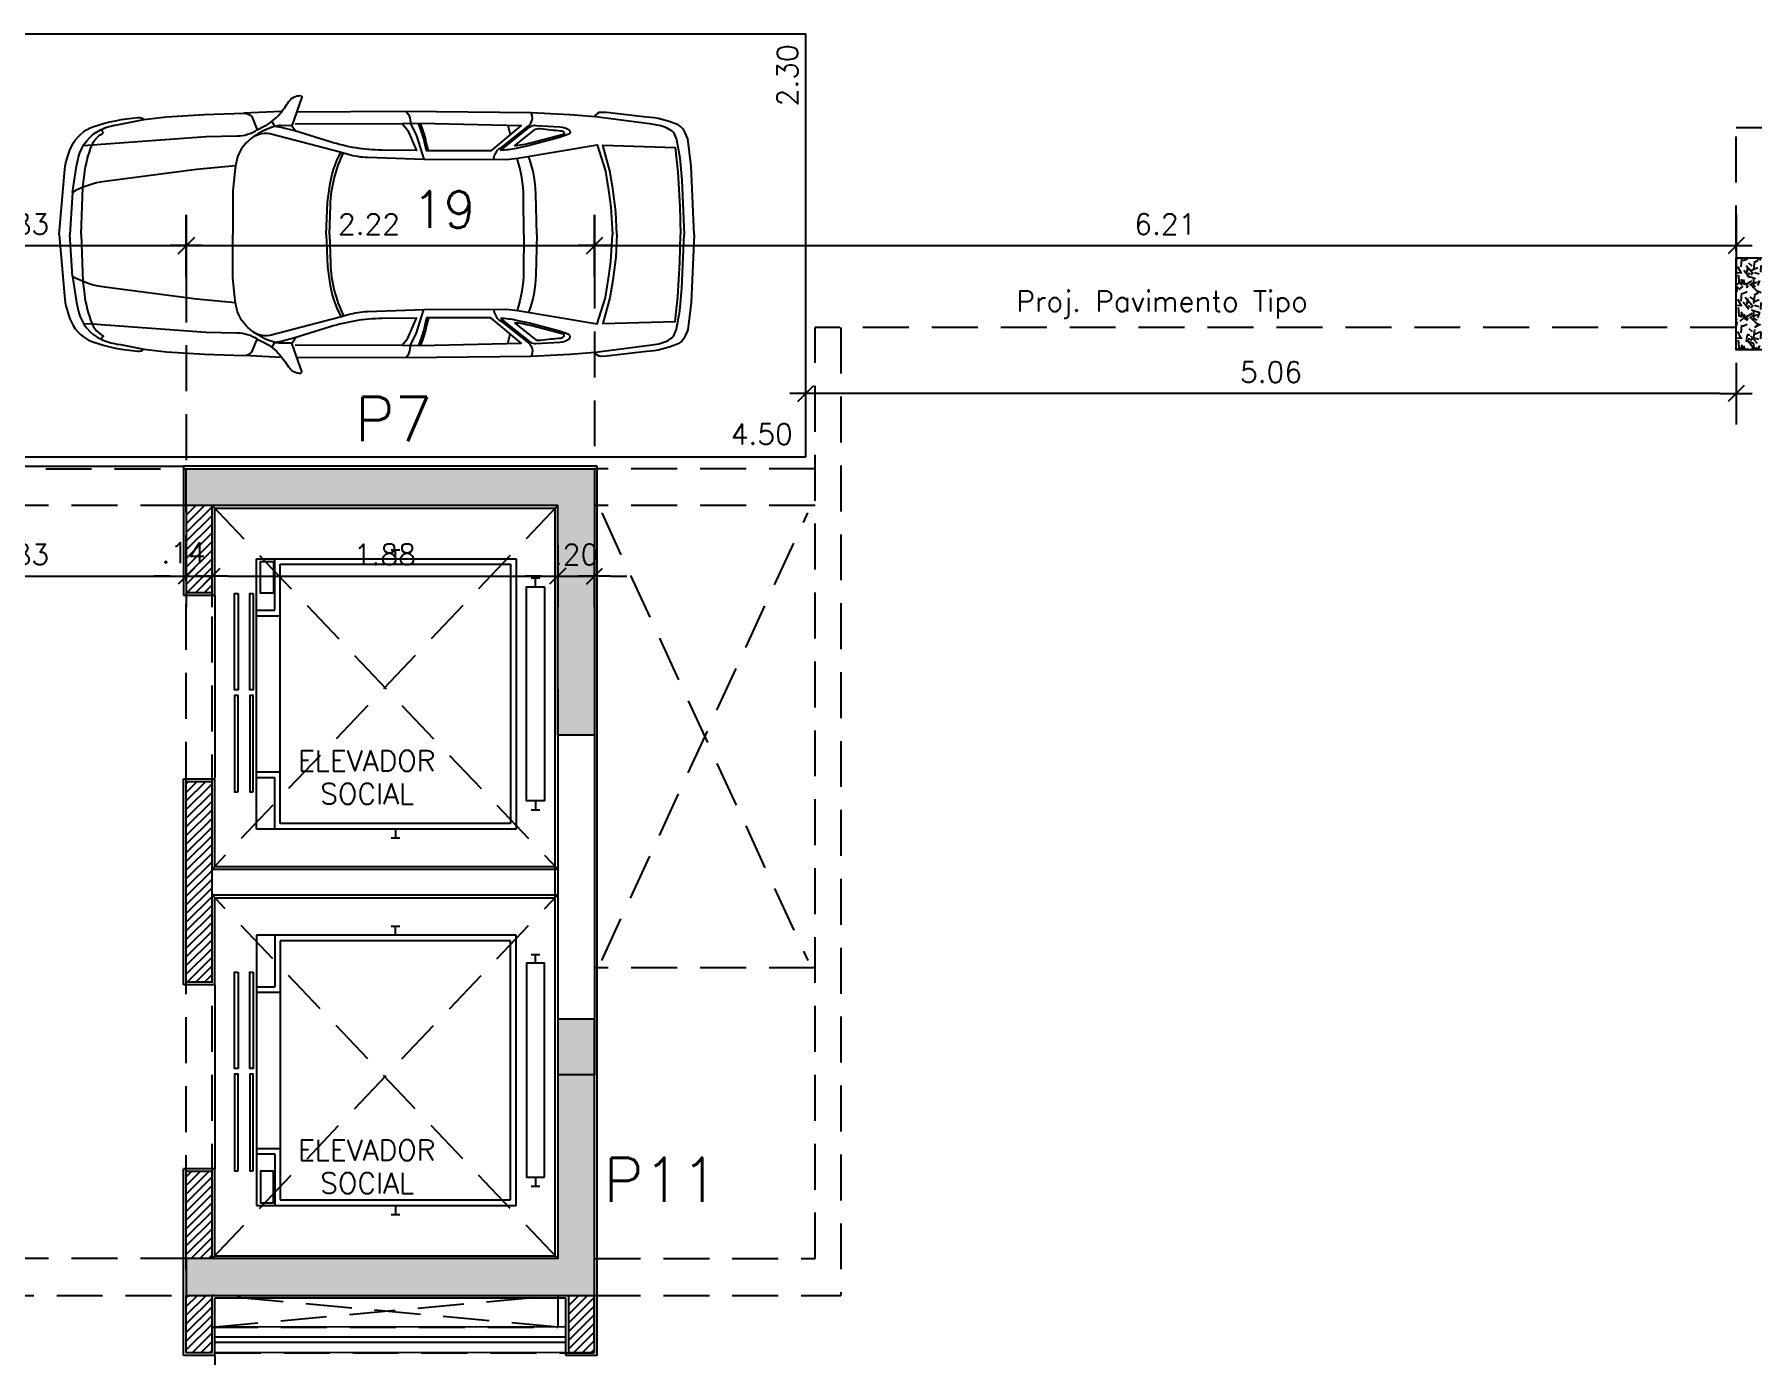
# Model space of a CAD drawing. Header units: millimetres. Extents: x -184.9 to -112.9, y 0.4 to 45.1.
# Drawn here: x -137.44 to -128.09, y 28.43 to 35.63 of the extents above; entities that cross this region are included whole.
import ezdxf

# ---------------------------------------------------------------- set-up
doc = ezdxf.new("R2010")
doc.units = ezdxf.units.MM
doc.linetypes.add('DASHED2', pattern=[0.375, 0.25, -0.125])
doc.linetypes.add('HIDDEN', pattern=[0.375, 0.25, -0.125])
for name, color, linetype in [('COTA', 11, 'Continuous'), ('ESQUADRIA', 2, 'Continuous'), ('HACHURA 1', 8, 'Continuous'), ('HACHURIA', 11, 'Continuous'), ('LINHA', 1, 'Continuous'), ('MOBILIA 2', 11, 'Continuous'), ('PAREDE', 7, 'Continuous'), ('PILAR', 21, 'Continuous'), ('PISO', 1, 'Continuous'), ('PROJECAO', 1, 'DASHED2'), ('TEXTO 1', 3, 'Continuous'), ('TEXTO 2', 2, 'Continuous')]:
    doc.layers.add(name, color=color, linetype=linetype)
doc.styles.add('ROMANS', font='romans.shx')
doc.dimstyles.new('TICK75', dxfattribs={"dimtxt": 0.1125, "dimasz": 0.088, "dimexe": 0.18, "dimexo": 0.0625, "dimgap": 0.061, "dimtad": 1, "dimrnd": 0.005, "dimzin": 4, "dimdsep": 46, "dimtxsty": 'ROMANS', "dimblk1": 'TICK', "dimblk2": 'TICK', "dimsah": 1, "dimcen": 0.09, "dimse1": 1, "dimse2": 1, "dimclrt": 2, "dimaunit": 1, "dimadec": 0, "dimazin": 0, "dimtfac": 1, "dimtix": 1, "dimtmove": 2, "dimatfit": 3, "dimldrblk": 'TICK', "dimfxl": 1, "dimtolj": 1, "dimtzin": 0, "dimarcsym": 0})

# ---------------------------------------------------------------- blocks, each defined once
blk = doc.blocks.new('TICK')
at = {"layer": 'COTA'}
for p, q in [((0, 1.91), (0, -1.91)), ((-1, 0), (1, 0))]:
    blk.add_line(p, q, dxfattribs=at)
at = {"layer": 'COTA', "color": 2}
blk.add_line((0.5, 0.5), (-0.5, -0.5), dxfattribs=at)
blk = doc.blocks.new('*D248')
at = {"layer": 'COTA', "color": 0, "lineweight": -2}
blk.add_line((-128.2723, 33.6702), (-133.1563, 33.6702), dxfattribs=at)
at = {"layer": 'Defpoints', "color": 0}
for p in [(-128.1843, 33.9089), (-133.2443, 33.6702), (-133.2443, 33.3264)]:
    blk.add_point(p, dxfattribs=at)
at = {"layer": 'COTA', "color": 0, "lineweight": -2, "xscale": 0.08800000000000001, "yscale": 0.08800000000000001, "zscale": 0.08800000000000001, "rotation": 180}
blk.add_blockref('TICK', (-133.2443, 33.6702), dxfattribs=at)
at = {"layer": 'COTA', "color": 0, "lineweight": -2, "xscale": 0.08800000000000001, "yscale": 0.08800000000000001, "zscale": 0.08800000000000001}
blk.add_blockref('TICK', (-128.1843, 33.6702), dxfattribs=at)
at = {"layer": 'COTA', "color": 2, "insert": (-130.7143, 33.7875), "char_height": 0.1125, "attachment_point": 5, "style": 'ROMANS'}
blk.add_mtext('\\A1;5.06', dxfattribs=at)
blk = doc.blocks.new('*D243')
at = {"layer": 'COTA', "color": 0, "lineweight": -2}
blk.add_line((-136.5263, 34.4755), (-134.4823, 34.4755), dxfattribs=at)
at = {"layer": 'Defpoints', "color": 0}
for p in [(-134.3943, 34.4755), (-136.6143, 33.2605), (-134.3943, 33.2605)]:
    blk.add_point(p, dxfattribs=at)
at = {"layer": 'COTA', "color": 0, "lineweight": -2, "xscale": 0.08800000000000001, "yscale": 0.08800000000000001, "zscale": 0.08800000000000001, "rotation": 180}
blk.add_blockref('TICK', (-136.6143, 34.4755), dxfattribs=at)
at = {"layer": 'COTA', "color": 0, "lineweight": -2, "xscale": 0.08800000000000001, "yscale": 0.08800000000000001, "zscale": 0.08800000000000001}
blk.add_blockref('TICK', (-134.3943, 34.4755), dxfattribs=at)
at = {"layer": 'COTA', "color": 2, "insert": (-135.6206, 34.5928), "char_height": 0.1125, "attachment_point": 5, "style": 'ROMANS'}
blk.add_mtext('\\A1;2.22', dxfattribs=at)
blk = doc.blocks.new('*D242')
at = {"layer": 'COTA', "color": 0, "lineweight": -2}
blk.add_line((-138.3563, 34.4755), (-136.7023, 34.4755), dxfattribs=at)
at = {"layer": 'Defpoints', "color": 0}
for p in [(-136.6143, 34.4755), (-138.4443, 33.2605), (-136.6143, 33.2605)]:
    blk.add_point(p, dxfattribs=at)
at = {"layer": 'COTA', "color": 0, "lineweight": -2, "xscale": 0.08800000000000001, "yscale": 0.08800000000000001, "zscale": 0.08800000000000001, "rotation": 180}
blk.add_blockref('TICK', (-138.4443, 34.4755), dxfattribs=at)
at = {"layer": 'COTA', "color": 0, "lineweight": -2, "xscale": 0.08800000000000001, "yscale": 0.08800000000000001, "zscale": 0.08800000000000001}
blk.add_blockref('TICK', (-136.6143, 34.4755), dxfattribs=at)
at = {"layer": 'COTA', "color": 2, "insert": (-137.5293, 34.5928), "char_height": 0.1125, "attachment_point": 5, "style": 'ROMANS'}
blk.add_mtext('\\A1;1.83', dxfattribs=at)
blk = doc.blocks.new('*D214')
at = {"layer": 'COTA', "color": 0, "lineweight": -2}
blk.add_line((-134.3063, 34.4755), (-128.2723, 34.4755), dxfattribs=at)
at = {"layer": 'Defpoints', "color": 0}
for p in [(-128.1843, 35.625), (-134.3943, 34.9766), (-128.1843, 34.4755)]:
    blk.add_point(p, dxfattribs=at)
at = {"layer": 'COTA', "color": 0, "lineweight": -2, "xscale": 0.08800000000000001, "yscale": 0.08800000000000001, "zscale": 0.08800000000000001, "rotation": 180}
blk.add_blockref('TICK', (-134.3943, 34.4755), dxfattribs=at)
at = {"layer": 'COTA', "color": 0, "lineweight": -2, "xscale": 0.08800000000000001, "yscale": 0.08800000000000001, "zscale": 0.08800000000000001}
blk.add_blockref('TICK', (-128.1843, 34.4755), dxfattribs=at)
at = {"layer": 'COTA', "color": 2, "insert": (-131.2893, 34.5928), "char_height": 0.1125, "attachment_point": 5, "style": 'ROMANS'}
blk.add_mtext('\\A1;6.21', dxfattribs=at)
blk = doc.blocks.new('*D213')
at = {"layer": 'COTA', "color": 0, "lineweight": -2}
for p, q in [((-134.6823, 32.6766), (-134.7703, 32.6766)), ((-134.5943, 32.6766), (-134.3943, 32.6766)), ((-134.3063, 32.6766), (-134.2183, 32.6766))]:
    blk.add_line(p, q, dxfattribs=at)
at = {"layer": 'Defpoints', "color": 0}
for p in [(-134.3943, 33.1777), (-134.5943, 32.9777), (-134.3943, 32.6766)]:
    blk.add_point(p, dxfattribs=at)
at = {"layer": 'COTA', "color": 0, "lineweight": -2, "xscale": 0.08800000000000001, "yscale": 0.08800000000000001, "zscale": 0.08800000000000001}
blk.add_blockref('TICK', (-134.5943, 32.6766), dxfattribs=at)
at = {"layer": 'COTA', "color": 0, "lineweight": -2, "xscale": 0.08800000000000001, "yscale": 0.08800000000000001, "zscale": 0.08800000000000001, "rotation": 180}
blk.add_blockref('TICK', (-134.3943, 32.6766), dxfattribs=at)
at = {"layer": 'COTA', "color": 2, "insert": (-134.4943, 32.7938), "char_height": 0.1125, "attachment_point": 5, "style": 'ROMANS'}
blk.add_mtext('\\A1;.20', dxfattribs=at)
blk = doc.blocks.new('*D212')
at = {"layer": 'COTA', "color": 0, "lineweight": -2}
blk.add_line((-136.3863, 32.6766), (-134.6823, 32.6766), dxfattribs=at)
at = {"layer": 'Defpoints', "color": 0}
for p in [(-136.4743, 32.9777), (-134.5943, 32.9777), (-134.5943, 32.6766)]:
    blk.add_point(p, dxfattribs=at)
at = {"layer": 'COTA', "color": 0, "lineweight": -2, "xscale": 0.08800000000000001, "yscale": 0.08800000000000001, "zscale": 0.08800000000000001, "rotation": 180}
blk.add_blockref('TICK', (-136.4743, 32.6766), dxfattribs=at)
at = {"layer": 'COTA', "color": 0, "lineweight": -2, "xscale": 0.08800000000000001, "yscale": 0.08800000000000001, "zscale": 0.08800000000000001}
blk.add_blockref('TICK', (-134.5943, 32.6766), dxfattribs=at)
at = {"layer": 'COTA', "color": 2, "insert": (-135.5343, 32.7938), "char_height": 0.1125, "attachment_point": 5, "style": 'ROMANS'}
blk.add_mtext('\\A1;1.88', dxfattribs=at)
blk = doc.blocks.new('*D211')
at = {"layer": 'COTA', "color": 0, "lineweight": -2}
for p, q in [((-136.7023, 32.6766), (-136.7903, 32.6766)), ((-136.6143, 32.6766), (-136.4743, 32.6766)), ((-136.3863, 32.6766), (-136.2983, 32.6766))]:
    blk.add_line(p, q, dxfattribs=at)
at = {"layer": 'Defpoints', "color": 0}
for p in [(-136.6143, 33.1777), (-136.4743, 32.9777), (-136.4743, 32.6766)]:
    blk.add_point(p, dxfattribs=at)
at = {"layer": 'COTA', "color": 0, "lineweight": -2, "xscale": 0.08800000000000001, "yscale": 0.08800000000000001, "zscale": 0.08800000000000001}
blk.add_blockref('TICK', (-136.6143, 32.6766), dxfattribs=at)
at = {"layer": 'COTA', "color": 0, "lineweight": -2, "xscale": 0.08800000000000001, "yscale": 0.08800000000000001, "zscale": 0.08800000000000001, "rotation": 180}
blk.add_blockref('TICK', (-136.4743, 32.6766), dxfattribs=at)
at = {"layer": 'COTA', "color": 2, "insert": (-136.6293, 32.8031), "char_height": 0.1125, "attachment_point": 5, "style": 'ROMANS'}
blk.add_mtext('\\A1;.14', dxfattribs=at)
blk = doc.blocks.new('*D210')
at = {"layer": 'COTA', "color": 0, "lineweight": -2}
blk.add_line((-138.3563, 32.6766), (-136.7023, 32.6766), dxfattribs=at)
at = {"layer": 'Defpoints', "color": 0}
for p in [(-136.6143, 33.1777), (-138.4443, 32.9777), (-136.6143, 32.6766)]:
    blk.add_point(p, dxfattribs=at)
at = {"layer": 'COTA', "color": 0, "lineweight": -2, "xscale": 0.08800000000000001, "yscale": 0.08800000000000001, "zscale": 0.08800000000000001, "rotation": 180}
blk.add_blockref('TICK', (-138.4443, 32.6766), dxfattribs=at)
at = {"layer": 'COTA', "color": 0, "lineweight": -2, "xscale": 0.08800000000000001, "yscale": 0.08800000000000001, "zscale": 0.08800000000000001}
blk.add_blockref('TICK', (-136.6143, 32.6766), dxfattribs=at)
at = {"layer": 'COTA', "color": 2, "insert": (-137.5293, 32.7938), "char_height": 0.1125, "attachment_point": 5, "style": 'ROMANS'}
blk.add_mtext('\\A1;1.83', dxfattribs=at)
blk = doc.blocks.new('VECTRA_P')
for p, q in [((1.962, 0.745), (1.98, 0.722)), ((1.152, 0.682), (1.17, 0.653)), ((1.98, 0.722), (1.986, 0.704)), ((1.986, 0.704), (1.99, 0.679)), ((1.99, 0.679), (1.99, 0.671)), ((1.99, 0.671), (2.026, 0.596)), ((2.068, 0.626), (2.051, 0.672)), ((2.081, 0.582), (2.068, 0.626)), ((2.58, 0.66), (2.594, 0.603)), ((2.026, 0.596), (2.072, 0.454)), ((2.085, 0.558), (2.081, 0.582)), ((2.099, 0.505), (2.085, 0.558)), ((2.026, -0.596), (2.072, -0.454)), ((2.099, -0.505), (2.085, -0.558)), ((1.99, -0.671), (2.026, -0.596)), ((2.081, -0.582), (2.068, -0.626)), ((2.085, -0.558), (2.081, -0.582)), ((2.58, -0.66), (2.594, -0.603)), ((1.152, -0.682), (1.17, -0.653)), ((1.962, -0.745), (1.98, -0.722)), ((1.98, -0.722), (1.986, -0.704)), ((1.986, -0.704), (1.99, -0.679)), ((1.99, -0.679), (1.99, -0.671)), ((2.068, -0.626), (2.051, -0.672))]:
    blk.add_line(p, q)
for points in [[(-0.132, 0), (-0.101, 0.371, -0.086702), (-0.059, 0.53, -0.206137), (0.076, 0.652, -0.063577), (0.343, 0.706, -0.192902), (0.379, 0.695), (0.517, 0.711), (0.746, 0.725), (0.984, 0.732, -0.212316), (1.032, 0.712), (1.065, 0.633), (1.106, 0.654, 0.104415), (1.201, 0.729, 0.030135), (1.254, 0.801, -0.268294), (1.327, 0.839, -0.478596), (1.333, 0.83), (1.273, 0.657), (1.206, 0.658, 0.071792), (1.17, 0.653, 0.074996), (1.055, 0.6, 0.060729), (0.993, 0.548, 0.168427), (0.934, 0.415), (0.697, 0.392), (0.143, 0.32, 0.097788), (-0.052, 0.254), (-0.028, 0.412), (-0.015, 0.467, -0.23311), (0.121, 0.634, -0.068365), (0.217, 0.663, 0.017295), (0.379, 0.695, -1.253437)], [(1.302, 0.742), (1.956, 0.745), (2.72, 0.736), (2.953, 0.724), (3.109, 0.712), (3.435, 0.671), (3.492, 0.661, -0.139964), (3.58, 0.617), (3.599, 0.573), (3.619, 0.463), (3.63, 0.328), (3.645, 0)], [(2.492, 0.453), (2.499, 0.477, -0.20033), (2.542, 0.528), (2.703, 0.656, 0.362423), (2.72, 0.736, -80.843501)], [(3.705, 0), (3.688, 0.412), (3.666, 0.577), (3.651, 0.614, 0.195947), (3.599, 0.666, 0.081209), (3.417, 0.709), (3.176, 0.737), (3.144, 0.738, 0.315739), (3.105, 0.712, 0.195733)], [(0, 0), (0.011, 0.285), (0.02, 0.362, -0.068274), (0.066, 0.541, -0.160401), (0.116, 0.601, 0.068795), (0.131, 0.612, 0.431491), (0.13, 0.622), (0.121, 0.634)], [(0.014, 0.538), (0.066, 0.541), (0.755, 0.592), (0.942, 0.595, 0.14363), (1.065, 0.633, -3.590326)], [(1.94, 0.671), (1.974, 0.628), (2.027, 0.507), (1.819, 0.509, -0.074341), (1.505, 0.56), (1.292, 0.626), (1.209, 0.647), (1.17, 0.653)], [(2.535, 0.508), (2.712, 0.65, -0.214632), (2.749, 0.659), (2.894, 0.651, -0.13194), (2.949, 0.632, -0.563922), (2.948, 0.606), (2.891, 0.585), (2.709, 0.537), (2.63, 0.52, -0.046395), (2.535, 0.508, 1.803463)], [(2.619, 0.535), (2.738, 0.63, -0.203343), (2.777, 0.64, 0.013874), (2.898, 0.627, -0.224025), (2.919, 0.615, -0.426774), (2.916, 0.604), (2.715, 0.552, -0.038719), (2.619, 0.535, -4.743429)], [(1.046, 0.594), (1.077, 0.605, -0.132875), (1.141, 0.609), (1.566, 0.499), (1.614, 0.485, 0.061032), (1.731, 0.466), (2.071, 0.454), (2.569, 0.452), (2.639, 0.461), (3.118, 0.541), (3.169, 0.382), (3.19, 0.253), (3.201, 0.165), (3.212, 0)], [(1.481, 0), (1.49, 0.194), (1.501, 0.28, -0.093565), (1.571, 0.498, -2.549357)], [(1.501, 0), (1.507, 0.175, -0.104764), (1.586, 0.494, 2.88345)], [(2.676, 0), (2.674, 0.225, 0.076487), (2.635, 0.46, 15.102376)], [(2.754, 0), (2.748, 0.246, 0.084835), (2.704, 0.472, 10.941081)], [(-0.132, 0), (-0.101, -0.371, 0.086702), (-0.059, -0.53, 0.206137), (0.076, -0.652, 0.063577), (0.343, -0.706, 0.192902), (0.379, -0.695), (0.517, -0.711), (0.746, -0.725), (0.984, -0.732, 0.212316), (1.032, -0.712), (1.065, -0.633), (1.106, -0.654, -0.104415), (1.201, -0.729, -0.030135), (1.254, -0.801, 0.268294), (1.327, -0.839, 0.478596), (1.333, -0.83), (1.273, -0.657), (1.206, -0.658, -0.071792), (1.17, -0.653, -0.074996), (1.055, -0.6, -0.060729), (0.993, -0.548, -0.168427), (0.934, -0.415), (0.697, -0.392), (0.143, -0.32, -0.097788), (-0.052, -0.254), (-0.028, -0.412), (-0.015, -0.467, 0.23311), (0.121, -0.634, 0.068365), (0.217, -0.663, -0.017295), (0.379, -0.695, 1.253437)], [(0, 0), (0.011, -0.285), (0.02, -0.362, 0.068274), (0.066, -0.541, 0.160401), (0.116, -0.601, -0.068795), (0.131, -0.612, -0.431491), (0.13, -0.622), (0.121, -0.634)], [(1.046, -0.594), (1.077, -0.605, 0.132875), (1.141, -0.609), (1.566, -0.499), (1.614, -0.485, -0.061032), (1.731, -0.466), (2.071, -0.454), (2.569, -0.452), (2.639, -0.461), (3.118, -0.541), (3.169, -0.382), (3.19, -0.253), (3.201, -0.165), (3.212, 0)], [(1.302, -0.742), (1.956, -0.745), (2.72, -0.736), (2.953, -0.724), (3.109, -0.712), (3.435, -0.671), (3.492, -0.661, 0.139964), (3.58, -0.617), (3.599, -0.573), (3.619, -0.463), (3.63, -0.328), (3.645, 0)], [(1.481, 0), (1.49, -0.194), (1.501, -0.28, 0.093565), (1.571, -0.498, 2.549357)], [(1.501, 0), (1.507, -0.175, 0.104764), (1.586, -0.494, -2.88345)], [(2.676, 0), (2.674, -0.225, -0.076487), (2.635, -0.46, -15.102376)], [(2.754, 0), (2.748, -0.246, -0.084835), (2.704, -0.472, -10.941081)], [(3.705, 0), (3.688, -0.412), (3.666, -0.577), (3.651, -0.614, -0.195947), (3.599, -0.666, -0.081209), (3.417, -0.709), (3.176, -0.737), (3.144, -0.738, -0.315739), (3.105, -0.712, -0.195733)], [(1.94, -0.671), (1.974, -0.628), (2.027, -0.507), (1.819, -0.509, 0.074341), (1.505, -0.56), (1.292, -0.626), (1.209, -0.647), (1.17, -0.653)], [(2.492, -0.453), (2.499, -0.477, 0.20033), (2.542, -0.528), (2.703, -0.656, -0.362423), (2.72, -0.736, 80.843501)], [(2.535, -0.508), (2.712, -0.65, 0.214632), (2.749, -0.659), (2.894, -0.651, 0.13194), (2.949, -0.632, 0.563922), (2.948, -0.606), (2.891, -0.585), (2.709, -0.537), (2.63, -0.52, 0.046395), (2.535, -0.508, -1.803463)], [(0.014, -0.538), (0.066, -0.541), (0.755, -0.592), (0.942, -0.595, -0.14363), (1.065, -0.633, 3.590326)], [(2.619, -0.535), (2.738, -0.63, 0.203343), (2.777, -0.64, -0.013874), (2.898, -0.627, 0.224025), (2.919, -0.615, 0.426774), (2.916, -0.604), (2.715, -0.552, 0.038719), (2.619, -0.535, 4.743429)]]:
    blk.add_lwpolyline(points, format="xyb")
for points in [[(1.212, 0.744), (0.984, 0.732)], [(1.273, 0.657), (1.298, 0.624)], [(1.294, 0.669), (1.94, 0.671), (2.05, 0.672), (2.66, 0.658), (2.477, 0.505), (2.088, 0.505), (2.072, 0.578), (2.06, 0.615), (2.04, 0.672)], [(3.237, 0), (3.231, 0.137), (3.214, 0.277), (3.195, 0.384), (3.153, 0.539), (3.591, 0.526), (3.606, 0.377), (3.619, 0.169), (3.623, 0)], [(-0.052, 0.254), (-0.068, 0)], [(-0.052, -0.254), (-0.068, 0)], [(3.237, 0), (3.231, -0.137), (3.214, -0.277), (3.195, -0.384), (3.153, -0.539), (3.591, -0.526), (3.606, -0.377), (3.619, -0.169), (3.623, 0)], [(1.294, -0.669), (1.94, -0.671), (2.05, -0.672), (2.66, -0.658), (2.477, -0.505), (2.088, -0.505), (2.072, -0.578), (2.06, -0.615), (2.04, -0.672)], [(1.273, -0.657), (1.298, -0.624)], [(1.212, -0.744), (0.984, -0.732)]]:
    blk.add_lwpolyline(points)
for points in [[(0.934, 0.415, 0), (0.929, 0.381, 0), (0.916, 0.263, 0), (0.916, 0, 0)], [(0.934, -0.415, 0), (0.929, -0.381, 0), (0.916, -0.263, 0), (0.916, 0, 0)]]:
    blk.add_polyline3d(points)
blk = doc.blocks.new('ELEVADOR')
for p, q in [((-0.7292, -0.1685), (-0.7292, -0.2685)), ((0.7419, -0.1685), (-0.7292, -0.1685)), ((-0.4486, -0.1685), (-0.4486, -0.2685)), ((-0.4186, -0.1685), (-0.4186, -0.2985)), ((0.4314, -0.1685), (0.4314, -0.2985)), ((0.4614, -0.1685), (0.4614, -0.2685)), ((0.7419, -0.2685), (0.7419, -0.1685)), ((-0.7292, -0.2685), (-0.7292, -1.5808)), ((-0.4486, -0.2685), (-0.7292, -0.2685)), ((0.7419, -0.2685), (0.4614, -0.2685)), ((0.7419, -1.5808), (0.7419, -0.2685)), ((-0.6992, -0.2985), (-0.6992, -1.5508)), ((0.7119, -0.2985), (-0.6992, -0.2985)), ((0.7119, -1.5508), (0.7119, -0.2985)), ((-0.7778, -0.901), (-0.7778, -0.9483)), ((-0.7292, -0.9246), (-0.7778, -0.9246)), ((0.7419, -0.9246), (0.7905, -0.9246)), ((0.7905, -0.901), (0.7905, -0.9483)), ((-0.7292, -1.5808), (0.7419, -1.5808)), ((-0.6992, -1.5508), (0.7119, -1.5508)), ((-0.6247, -1.6622), (-0.6247, -1.7094)), ((0.6375, -1.6622), (0.6375, -1.7094)), ((-0.5761, -1.6858), (-0.6247, -1.6858)), ((0.5889, -1.6858), (0.6375, -1.6858))]:
    blk.add_line(p, q)
for points in [[(-0.5399, -0.0683), (-0.0155, -0.0683), (-0.0155, -0.05), (-0.5399, -0.05)], [(0.5399, -0.0683), (0.0155, -0.0683), (0.0155, -0.05), (0.5399, -0.05)], [(-0.5399, -0.1504), (-0.0155, -0.1504), (-0.0155, -0.1321), (-0.5399, -0.1321)], [(0.5399, -0.1504), (0.0155, -0.1504), (0.0155, -0.1321), (0.5399, -0.1321)], [(-0.7147, -0.2608), (-0.5425, -0.2608), (-0.5425, -0.1913), (-0.7147, -0.1913)], [(-0.5761, -1.7348), (0.5889, -1.7348), (0.5889, -1.6367), (-0.5761, -1.6367)]]:
    blk.add_lwpolyline(points, close=True)
blk = doc.blocks.new('ESTRUTURA(20-03-2019)')
at = {"layer": 'HACHURA 1'}
h = blk.add_hatch(dxfattribs=at)
h.set_pattern_fill('GRAVEL', color=256, scale=0.007, angle=90, style=0)
h.set_pattern_definition([(318.0128, (-91.027117, -1485.91862), (1.60020196627, -1.42240120861), [0.02392047, -2.368135]), (274.9697, (-91.009337, -1485.9346215), (-0.177798745277, 2.133603451433), [0.04104835, -4.06378]), (222.5104, (-91.005781, -1485.975515), (1.95580191047, 1.77799870628), [0.02894374, -2.865429]), (357.2737, (-90.961331, -1486.0448575), (-3.555998855736, 0.17779922796), [0.03738035, -3.700648]), (22.8337, (-90.923993, -1486.0466355), (-2.133601213104, -0.889002523885), [0.03665438, -3.628786]), (87.2737, (-90.890211, -1486.0324115), (-0.17779922796, -3.555998855736), [0.03738035, -3.700648]), (127.6942, (-90.888433, -1485.9950735), (1.77799841499, -2.311401460287), [0.04943358, -4.893917]), (162.2553, (-90.918659, -1485.9559575), (-3.911601134423, 1.244602489583), [0.0466704, -4.620371]), (211.4296, (-90.963109, -1485.9417335), (-2.3113972812, -1.42240036647), [0.03750691, -3.713185]), (265.2364, (-90.995113, -1485.961291), (0.17779833139, 1.95579846371), [0.04281991, -2.098173]), (312.3974, (-90.998669, -1486.0039635), (1.955797455545, -2.133600064207), [0.05537546, -5.482176]), (228.8141, (-90.959553, -1485.868835), (-1.066798359, -1.2445992072), [0.01890035, -1.871142]), (261.4692, (-90.971999, -1485.8830595), (0.355600896003, 2.31139647169), [0.03595774, -3.559822]), (315, (-90.97733, -1485.91862), (0.177799879, -5e-17), [0.02514463, -0.2263023]), (293.1986, (-90.99867, -1485.931065), (-0.3556015592, 0.8890029978), [0.01354087, -1.340542]), (21.8014, (-90.993335, -1485.94351), (-0.5334003436, -0.1778001247), [0.01914962, -0.938336]), (120.9638, (-90.975555, -1485.9364), (-0.3556002771, 0.53339943684), [0.0311024, -1.005641]), (251.5651, (-90.991557, -1485.90973), (0.1777997356, 0.3556001623), [0.02249009, -0.539763]), (106.3895, (-90.993335, -1486.046635), (-0.5333988905, 1.77800098098), [0.03150616, -3.119116]), (160.3462, (-91.002225, -1486.01641), (1.9557972342, -0.71119801821), [0.02643193, -2.616754]), (23.1986, (-91.027117, -1485.90973), (-0.8890029978, -0.3556015592), [0.0270816, -1.327004]), (73.6105, (-91.002225, -1485.899061), (-0.5333988905, -1.77800098098), [0.03150616, -3.119116]), (69.444, (-90.8831, -1486.046635), (-0.35559956852, -0.8890011035), [0.03038245, -1.488739]), (24.7751, (-90.872431, -1486.018187), (-1.95579909183, -0.88899792825), [0.02545704, -2.520252]), (156.8014, (-90.849317, -1485.907951), (-0.8890029978, 0.3556015592), [0.0270816, -1.327004]), (107.354, (-90.874209, -1485.897283), (0.71119892729, -2.31140012473), [0.02980481, -2.950668]), (159.444, (-90.849317, -1485.995073), (0.8890011035, -0.35559956852), [0.01519126, -1.503936]), (191.3099, (-90.849317, -1485.91862), (-0.7111977223, -0.1777991224), [0.00906605, -0.89754]), (255.9638, (-90.858207, -1485.920397), (0.1777996923, 0.5334003748), [0.03665438, -0.6964335]), (276.009, (-90.867097, -1485.9559575), (-0.1777995848, 1.77799737811), [0.03396869, -3.362898]), (33.6901, (-90.959553, -1485.9364), (-0.355599657, -0.177800061), [0.02564268, -0.6154246]), (83.1572, (-90.938217, -1485.9221755), (0.355601592616, 3.022601249965), [0.04476899, -4.43212]), (150.9454, (-90.932883, -1485.877725), (1.24459703276, -0.7111983456), [0.01830556, -1.812258]), (180, (-90.94889, -1485.86884), (-0.1778, -0.1778), [0.010668, -0.167132]), (210.2564, (-90.872431, -1485.959513), (1.24459937227, 0.71119849268), [0.02470069, -2.445373]), (138.0128, (-90.893767, -1485.97196), (-1.60020196627, 1.42240120861), [0.04784101, -2.344216]), (90, (-90.92933, -1485.93996), (-0.1778, 0.1778), [0.046228, -0.131572]), (55.3048, (-90.929327, -1485.893727), (-1.24460011833, -1.77799691937), [0.0281127, -2.783151]), (344.0546, (-90.913325, -1485.870613), (0.71120169422, -0.17780045358), [0.02588803, -1.268519]), (297.646, (-90.888433, -1485.8777255), (1.77800111823, -3.37819881343), [0.04215015, -4.172875]), (265.4261, (-90.868875, -1485.9150635), (-0.177799139785, -2.311400532332), [0.04459203, -4.414606]), (265.4261, (-90.868875, -1485.9150635), (-0.177799139785, -2.311400532332), [0.04459203, -4.414606])])
h.paths.add_polyline_path([(-0.75, 14.32), (-0.75, 13.82), (0.26, 13.82), (0.26, 14.32)])
h = blk.add_hatch(dxfattribs=at)
h.set_pattern_fill('GRAVEL', color=256, scale=0.007, style=0)
h.set_pattern_definition([(228.0128, (-21.701135, 154.277682), (-1.4224012086, -1.6002019663), [0.02392047, -2.368135]), (184.9697, (-21.717137, 154.259902), (2.13360345143, 0.17779874528), [0.04104835, -4.06378]), (132.5104, (-21.758031, 154.256346), (1.7779987063, -1.9558019105), [0.02894374, -2.865429]), (267.2737, (-21.827373, 154.211896), (0.17779922796, 3.55599885574), [0.03738035, -3.700648]), (292.8337, (-21.829151, 154.174558), (-0.8890025239, 2.1336012131), [0.03665438, -3.628786]), (357.2737, (-21.814927, 154.140776), (-3.55599885574, 0.17779922796), [0.03738035, -3.700648]), (37.6942, (-21.777589, 154.138998), (-2.3114014603, -1.777998415), [0.04943358, -4.893917]), (72.2553, (-21.738473, 154.169224), (1.24460248958, 3.91160113442), [0.0466704, -4.620371]), (121.4296, (-21.724249, 154.213674), (-1.42240036647, 2.3113972812), [0.0375069, -3.713185]), (175.2364, (-21.743807, 154.245678), (1.9557984637, -0.1777983314), [0.0428199, -2.098173]), (222.3974, (-21.786479, 154.249234), (-2.1336000642, -1.95579745554), [0.05537546, -5.482176]), (138.8141, (-21.65135, 154.210118), (-1.2445992072, 1.066798359), [0.01890035, -1.871142]), (171.4692, (-21.665575, 154.222564), (2.3113964717, -0.355600896), [0.03595774, -3.559822]), (225, (-21.70113, 154.2279), (-4e-17, -0.17779988), [0.02514463, -0.2263023]), (203.1986, (-21.71358, 154.249234), (0.8890029978, 0.3556015592), [0.01354087, -1.340542]), (291.8014, (-21.726027, 154.2439), (-0.177800125, 0.5334003436), [0.01914962, -0.938336]), (30.9638, (-21.718915, 154.22612), (0.533399437, 0.355600277), [0.0311024, -1.005641]), (161.5651, (-21.692245, 154.24212), (0.355600162, -0.177799736), [0.0224901, -0.539763]), (16.3895, (-21.829151, 154.2439), (1.778000981, 0.5333988905), [0.03150616, -3.119116]), (70.3462, (-21.798925, 154.25279), (-0.7111980182, -1.9557972342), [0.02643193, -2.616754]), (293.1986, (-21.692245, 154.277682), (-0.3556015592, 0.8890029978), [0.0270816, -1.327004]), (343.6105, (-21.681577, 154.25279), (-1.778000981, 0.5333988905), [0.03150616, -3.119116]), (339.444, (-21.82915, 154.133664), (-0.8890011035, 0.3555995685), [0.03038245, -1.488739]), (294.7751, (-21.800703, 154.122996), (-0.8889979283, 1.9557990918), [0.02545704, -2.520252]), (66.8014, (-21.690467, 154.099882), (0.3556015592, 0.8890029978), [0.0270816, -1.327004]), (17.354, (-21.679799, 154.124774), (-2.3114001247, -0.7111989273), [0.0298048, -2.950668]), (69.444, (-21.777589, 154.099882), (-0.3555995685, -0.8890011035), [0.01519126, -1.503936]), (101.3099, (-21.701135, 154.099882), (-0.177799122, 0.711197722), [0.00906605, -0.89754]), (165.9638, (-21.702913, 154.10877), (0.533400375, -0.177799692), [0.03665438, -0.6964335]), (186.009, (-21.738473, 154.117662), (1.7779973781, 0.1777995848), [0.0339687, -3.362898]), (303.6901, (-21.718915, 154.21012), (-0.177800061, 0.355599657), [0.02564268, -0.6154246]), (353.1572, (-21.704691, 154.188782), (3.02260124997, -0.3556015926), [0.044769, -4.43212]), (60.9454, (-21.66024, 154.183448), (-0.7111983456, -1.2445970328), [0.01830556, -1.812258]), (90, (-21.65135, 154.19945), (-0.1778, 0.1778), [0.010668, -0.167132]), (120.2564, (-21.742029, 154.122996), (0.7111984927, -1.2445993723), [0.0247007, -2.445373]), (48.0128, (-21.754475, 154.144332), (1.4224012086, 1.6002019663), [0.047841, -2.344216]), (0, (-21.72247, 154.1799), (0.1778, 0.1778), [0.046228, -0.131572]), (325.3048, (-21.676243, 154.179892), (-1.7779969194, 1.2446001183), [0.0281127, -2.783151]), (254.0546, (-21.653129, 154.16389), (-0.1778004536, -0.7112016942), [0.02588803, -1.268519]), (207.646, (-21.660241, 154.138998), (-3.37819881343, -1.77800111823), [0.04215015, -4.172875]), (175.4261, (-21.697579, 154.11944), (-2.31140053233, 0.1777991398), [0.04459203, -4.414606]), (175.4261, (-21.697579, 154.11944), (-2.31140053233, 0.1777991398), [0.04459203, -4.414606])])
h.paths.add_polyline_path([(-6.96, 13.1716), (-9.18, 13.1716), (-9.18, 12.9716), (-7.16, 12.9716), (-7.16, 11.7216), (-6.96, 11.7216)])
h = blk.add_hatch(dxfattribs=at)
h.set_pattern_fill('GRAVEL', color=256, scale=0.007, style=0)
h.set_pattern_definition([(228.0128, (-21.701135, 158.766784), (-1.4224012086, -1.6002019663), [0.02392047, -2.368135]), (184.9697, (-21.717137, 158.749004), (2.13360345143, 0.17779874528), [0.04104835, -4.06378]), (132.5104, (-21.758031, 158.745448), (1.7779987063, -1.9558019105), [0.02894374, -2.865429]), (267.2737, (-21.827373, 158.700998), (0.17779922796, 3.55599885574), [0.03738035, -3.700648]), (292.8337, (-21.829151, 158.66366), (-0.8890025239, 2.1336012131), [0.03665438, -3.628786]), (357.2737, (-21.814927, 158.629878), (-3.55599885574, 0.17779922796), [0.03738035, -3.700648]), (37.6942, (-21.777589, 158.6281), (-2.3114014603, -1.777998415), [0.04943358, -4.893917]), (72.2553, (-21.738473, 158.658326), (1.24460248958, 3.91160113442), [0.0466704, -4.620371]), (121.4296, (-21.724249, 158.702776), (-1.42240036647, 2.3113972812), [0.0375069, -3.713185]), (175.2364, (-21.743807, 158.73478), (1.9557984637, -0.1777983314), [0.0428199, -2.098173]), (222.3974, (-21.786479, 158.738336), (-2.1336000642, -1.95579745554), [0.05537546, -5.482176]), (138.8141, (-21.65135, 158.69922), (-1.2445992072, 1.066798359), [0.01890035, -1.871142]), (171.4692, (-21.665575, 158.711666), (2.3113964717, -0.355600896), [0.03595774, -3.559822]), (225, (-21.70113, 158.717), (-4e-17, -0.17779988), [0.02514463, -0.2263023]), (203.1986, (-21.71358, 158.738336), (0.8890029978, 0.3556015592), [0.01354087, -1.340542]), (291.8014, (-21.726027, 158.733002), (-0.177800125, 0.5334003436), [0.01914962, -0.938336]), (30.9638, (-21.718915, 158.715222), (0.533399437, 0.355600277), [0.0311024, -1.005641]), (161.5651, (-21.692245, 158.731224), (0.355600162, -0.177799736), [0.0224901, -0.539763]), (16.3895, (-21.829151, 158.733002), (1.778000981, 0.5333988905), [0.03150616, -3.119116]), (70.3462, (-21.798925, 158.741892), (-0.7111980182, -1.9557972342), [0.02643193, -2.616754]), (293.1986, (-21.692245, 158.766784), (-0.3556015592, 0.8890029978), [0.0270816, -1.327004]), (343.6105, (-21.681577, 158.741892), (-1.778000981, 0.5333988905), [0.03150616, -3.119116]), (339.444, (-21.82915, 158.622766), (-0.8890011035, 0.3555995685), [0.03038245, -1.488739]), (294.7751, (-21.800703, 158.612098), (-0.8889979283, 1.9557990918), [0.02545704, -2.520252]), (66.8014, (-21.690467, 158.588984), (0.3556015592, 0.8890029978), [0.0270816, -1.327004]), (17.354, (-21.679799, 158.613876), (-2.3114001247, -0.7111989273), [0.0298048, -2.950668]), (69.444, (-21.777589, 158.588984), (-0.3555995685, -0.8890011035), [0.01519126, -1.503936]), (101.3099, (-21.701135, 158.588984), (-0.177799122, 0.711197722), [0.00906605, -0.89754]), (165.9638, (-21.702913, 158.597874), (0.533400375, -0.177799692), [0.03665438, -0.6964335]), (186.009, (-21.738473, 158.606764), (1.7779973781, 0.1777995848), [0.0339687, -3.362898]), (303.6901, (-21.718915, 158.69922), (-0.177800061, 0.355599657), [0.02564268, -0.6154246]), (353.1572, (-21.704691, 158.677884), (3.02260124997, -0.3556015926), [0.044769, -4.43212]), (60.9454, (-21.66024, 158.67255), (-0.7111983456, -1.2445970328), [0.01830556, -1.812258]), (90, (-21.65135, 158.68855), (-0.1778, 0.1778), [0.010668, -0.167132]), (120.2564, (-21.742029, 158.612098), (0.7111984927, -1.2445993723), [0.0247007, -2.445373]), (48.0128, (-21.754475, 158.633434), (1.4224012086, 1.6002019663), [0.047841, -2.344216]), (0, (-21.72247, 158.669), (0.1778, 0.1778), [0.046228, -0.131572]), (325.3048, (-21.676243, 158.668994), (-1.7779969194, 1.2446001183), [0.0281127, -2.783151]), (254.0546, (-21.653129, 158.652992), (-0.1778004536, -0.7112016942), [0.02588803, -1.268519]), (207.646, (-21.660241, 158.6281), (-3.37819881343, -1.77800111823), [0.04215015, -4.172875]), (175.4261, (-21.697579, 158.608542), (-2.31140053233, 0.1777991398), [0.04459203, -4.414606]), (175.4261, (-21.697579, 158.608542), (-2.31140053233, 0.1777991398), [0.04459203, -4.414606])])
h.paths.add_polyline_path([(-6.96, 10.1766), (-7.16, 10.1766), (-7.16, 8.8733), (-9.18, 8.8733), (-9.18, 8.6733), (-6.96, 8.6733)])
at = {"layer": 'PILAR'}
for points in [[(-0.75, 14.32), (0.26, 14.32), (0.26, 13.82), (-0.75, 13.82), (-0.75, 14.32)], [(-6.96, 13.1716), (-6.96, 11.7216), (-7.16, 11.7216), (-7.16, 12.9716), (-9.18, 12.9716), (-9.18, 13.1716), (-6.96, 13.1716)], [(-6.96, 8.6733), (-6.96, 10.1766), (-7.16, 10.1766), (-7.16, 8.8733), (-9.18, 8.8733), (-9.18, 8.6733), (-6.96, 8.6733)]]:
    blk.add_lwpolyline(points, dxfattribs=at)
at = {"layer": 'PROJECAO', "color": 11}
for p, q in [((-0.75, 15.03), (1.35, 15.03)), ((-0.75, 14.355), (-0.75, 15.03)), ((-5.76, 8.8733), (-5.76, 13.94)), ((-0.75, 13.94), (-5.76, 13.94)), ((-5.62, 13.94), (-5.62, 8.6733)), ((-11.07, 13.1716), (-9.18, 13.1716)), ((-5.76, 13.1716), (-6.96, 13.1716)), ((-9.18, 12.9716), (-11.01, 12.9716)), ((-9.18, 8.8116), (-9.18, 12.9716)), ((-9.04, 10.9925), (-9.04, 12.9716)), ((-7.16, 12.9716), (-9.04, 10.9925)), ((-9.04, 12.9716), (-7.16, 10.9925)), ((-5.76, 12.9716), (-6.96, 12.9716)), ((-6.92, 12.9316), (-5.8, 10.495)), ((-6.92, 10.495), (-5.8, 12.9316)), ((-7.16, 11.9716), (-7.16, 9.8733)), ((-6.96, 11.9716), (-6.96, 9.8733)), ((-9.04, 10.9925), (-7.16, 10.9925)), ((-9.04, 8.8733), (-9.04, 10.8525)), ((-9.04, 10.8525), (-7.16, 10.8525)), ((-7.16, 8.8733), (-9.04, 10.8525)), ((-9.04, 8.8733), (-7.16, 10.8525)), ((-5.76, 10.455), (-6.96, 10.455)), ((-9.18, 8.8733), (-11.01, 8.8733)), ((-6.96, 8.8733), (-5.76, 8.8733)), ((-11.01, 8.6733), (-9.18, 8.6733)), ((-9.18, 8.36), (-9.18, 8.6733)), ((-9.04, 8.5), (-9.04, 8.6733)), ((-7.16, 8.5), (-9.04, 8.6733)), ((-9.04, 8.5), (-7.16, 8.6733)), ((-7.16, 8.6733), (-7.16, 8.5)), ((-6.9638, 8.6733), (-6.9638, 8.36)), ((-6.96, 8.6733), (-5.62, 8.6733)), ((-9.04, 8.5), (-7.16, 8.5)), ((-9.04, 8.36), (-9.18, 8.36)), ((-9.025, 8.36), (-6.9638, 8.36))]:
    blk.add_line(p, q, dxfattribs=at)

msp = doc.modelspace()

# ---------------------------------------------------------------- hatches: boundary and pattern name
at = {"layer": 'HACHURA 1'}
h = msp.add_hatch(dxfattribs=at)
h.set_pattern_fill('ANSI31', color=256, scale=0.0105, style=0)
h.set_pattern_definition([(45, (-322.779506, 212.510358), (-0.0235731723, 0.0235731723), [])])
h.paths.add_polyline_path([(-142.4443, 33.2605), (-142.7343, 33.2605), (-142.7343, 33.0605), (-142.5843, 33.0605), (-142.4443, 33.0605)])
h.paths.add_polyline_path([(-145.2943, 32.4605), (-145.4943, 32.4605), (-145.4943, 30.6989), (-145.2943, 30.6989)])
h.paths.add_polyline_path([(-140.4643, 32.0605), (-140.6643, 32.0605), (-140.6643, 29.9622), (-140.4643, 29.9622)])
h.paths.add_polyline_path([(-138.4443, 33.0605), (-138.5843, 33.0605), (-138.5843, 32.5864), (-138.4443, 32.5864)])
h.paths.add_polyline_path([(-136.4743, 33.0605), (-136.6143, 33.0605), (-136.6143, 32.5864), (-136.4743, 32.5864)])
h.paths.add_polyline_path([(-136.4743, 31.5564), (-136.6143, 31.5564), (-136.6143, 30.4664), (-136.4743, 30.4664)])
h.paths.add_polyline_path([(-138.4443, 31.5564), (-138.5843, 31.5564), (-138.5843, 28.9622), (-138.4443, 28.9622)])
h = msp.add_hatch(dxfattribs=at)
h.set_pattern_fill('GRAVEL', color=256, scale=0.007, angle=90, style=0)
h.set_pattern_definition([(318.0128, (-1662.648756, 111.526237), (1.60020196627, -1.42240120861), [0.02392047, -2.368135]), (274.9697, (-1662.6309755, 111.510235), (-0.177798745277, 2.133603451433), [0.04104835, -4.06378]), (222.5104, (-1662.62742, 111.469341), (1.95580191047, 1.77799870628), [0.02894374, -2.865429]), (357.2737, (-1662.5829695, 111.399999), (-3.555998855736, 0.17779922796), [0.03738035, -3.700648]), (22.8337, (-1662.5456315, 111.398221), (-2.133601213104, -0.889002523885), [0.03665438, -3.628786]), (87.2737, (-1662.5118495, 111.412445), (-0.17779922796, -3.555998855736), [0.03738035, -3.700648]), (127.6942, (-1662.5100715, 111.449783), (1.77799841499, -2.311401460287), [0.04943358, -4.893917]), (162.2553, (-1662.5402975, 111.488899), (-3.911601134423, 1.244602489583), [0.0466704, -4.620371]), (211.4296, (-1662.5847475, 111.503123), (-2.3113972812, -1.42240036647), [0.03750691, -3.713185]), (265.2364, (-1662.616752, 111.483565), (0.17779833139, 1.95579846371), [0.04281991, -2.098173]), (312.3974, (-1662.6203075, 111.440893), (1.955797455545, -2.133600064207), [0.05537546, -5.482176]), (228.8141, (-1662.581192, 111.576021), (-1.066798359, -1.2445992072), [0.01890035, -1.871142]), (261.4692, (-1662.5936375, 111.561797), (0.355600896003, 2.31139647169), [0.03595774, -3.559822]), (315, (-1662.59897, 111.52624), (0.177799879, -5e-17), [0.02514463, -0.2263023]), (293.1986, (-1662.620308, 111.51379), (-0.3556015592, 0.8890029978), [0.01354087, -1.340542]), (21.8014, (-1662.614974, 111.501345), (-0.5334003436, -0.1778001247), [0.01914962, -0.938336]), (120.9638, (-1662.597194, 111.508457), (-0.3556002771, 0.53339943684), [0.0311024, -1.005641]), (251.5651, (-1662.613196, 111.535127), (0.1777997356, 0.3556001623), [0.02249009, -0.539763]), (106.3895, (-1662.614974, 111.398221), (-0.5333988905, 1.77800098098), [0.03150616, -3.119116]), (160.3462, (-1662.623864, 111.428447), (1.9557972342, -0.71119801821), [0.02643193, -2.616754]), (23.1986, (-1662.648756, 111.535127), (-0.8890029978, -0.3556015592), [0.0270816, -1.327004]), (73.6105, (-1662.623864, 111.545795), (-0.5333988905, -1.77800098098), [0.03150616, -3.119116]), (69.444, (-1662.504738, 111.398221), (-0.35559956852, -0.8890011035), [0.03038245, -1.488739]), (24.7751, (-1662.49407, 111.426669), (-1.95579909183, -0.88899792825), [0.02545704, -2.520252]), (156.8014, (-1662.470956, 111.536905), (-0.8890029978, 0.3556015592), [0.0270816, -1.327004]), (107.354, (-1662.495848, 111.547573), (0.71119892729, -2.31140012473), [0.02980481, -2.950668]), (159.444, (-1662.470956, 111.449783), (0.8890011035, -0.35559956852), [0.01519126, -1.503936]), (191.3099, (-1662.470956, 111.526237), (-0.7111977223, -0.1777991224), [0.00906605, -0.89754]), (255.9638, (-1662.479846, 111.52446), (0.1777996923, 0.5334003748), [0.03665438, -0.6964335]), (276.009, (-1662.4887355, 111.488899), (-0.1777995848, 1.77799737811), [0.03396869, -3.362898]), (33.6901, (-1662.58119, 111.508457), (-0.355599657, -0.177800061), [0.02564268, -0.6154246]), (83.1572, (-1662.5598555, 111.522681), (0.355601592616, 3.022601249965), [0.04476899, -4.43212]), (150.9454, (-1662.554522, 111.567131), (1.24459703276, -0.7111983456), [0.01830556, -1.812258]), (180, (-1662.57052, 111.57602), (-0.1778, -0.1778), [0.010668, -0.167132]), (210.2564, (-1662.49407, 111.485343), (1.24459937227, 0.71119849268), [0.02470069, -2.445373]), (138.0128, (-1662.515406, 111.472897), (-1.60020196627, 1.42240120861), [0.04784101, -2.344216]), (90, (-1662.55097, 111.5049), (-0.1778, 0.1778), [0.046228, -0.131572]), (55.3048, (-1662.550966, 111.551129), (-1.24460011833, -1.77799691937), [0.0281127, -2.783151]), (344.0546, (-1662.534964, 111.574243), (0.71120169422, -0.17780045358), [0.02588803, -1.268519]), (297.646, (-1662.5100715, 111.567131), (1.77800111823, -3.37819881343), [0.04215015, -4.172875]), (265.4261, (-1662.4905135, 111.529793), (-0.177799139785, -2.311400532332), [0.04459203, -4.414606]), (265.4261, (-1662.4905135, 111.529793), (-0.177799139785, -2.311400532332), [0.04459203, -4.414606])])
h.paths.add_polyline_path([(-134.3943, 29.9622), (-134.5943, 29.9622), (-134.5943, 28.9622), (-136.6143, 28.9622), (-136.6143, 28.7622), (-134.3943, 28.7622)])
h = msp.add_hatch(dxfattribs=at)
h.set_pattern_fill('ANSI31', color=256, scale=0.0105, style=0)
h.set_pattern_definition([(45, (-149.26347, 212.510358), (-0.0235731723, 0.0235731723), [])])
h.paths.add_polyline_path([(-136.4743, 29.4364), (-136.6143, 29.4364), (-136.6143, 28.9622), (-136.4743, 28.9622)])
h.paths.add_polyline_path([(-136.4743, 28.7622), (-136.6143, 28.7622), (-136.6143, 28.4489), (-136.4743, 28.4489)])
h.paths.add_polyline_path([(-134.3981, 28.7622), (-134.5343, 28.7622), (-134.5343, 28.4489), (-134.3981, 28.4489)])

# ---------------------------------------------------------------- linework, layer by layer
at = {"layer": 'ESQUADRIA'}
for p, q in [((-136.4743, 31.0814), (-134.5943, 31.0814)), ((-136.4743, 30.9414), (-134.5943, 30.9414)), ((-136.4593, 28.5365), (-134.5493, 28.5365)), ((-136.4593, 28.5065), (-134.5493, 28.5065))]:
    msp.add_line(p, q, dxfattribs=at)
at = {"layer": 'ESQUADRIA', "color": 1}
for p, q in [((-134.5493, 28.5889), (-136.4593, 28.5904)), ((-134.5493, 28.4496), (-136.4593, 28.4511))]:
    msp.add_line(p, q, dxfattribs=at)
at = {"layer": 'HACHURIA'}
for p, q in [((-134.3793, 33.2755), (-136.6293, 33.2755)), ((-136.6293, 33.2755), (-136.6293, 32.5714)), ((-134.3793, 28.4339), (-134.3793, 33.2755)), ((-136.4593, 33.0464), (-134.609, 33.0464)), ((-136.4593, 32.5714), (-136.4593, 33.0464)), ((-134.609, 33.0464), (-134.609, 28.9764)), ((-136.4593, 32.5714), (-136.6293, 32.5714)), ((-136.4593, 31.5714), (-136.6293, 31.5714)), ((-136.6293, 30.4514), (-136.6293, 31.5714)), ((-136.4593, 31.0964), (-136.4593, 31.5714)), ((-136.4593, 31.0964), (-134.6093, 31.0964)), ((-136.4593, 30.9264), (-134.6093, 30.9264)), ((-136.4593, 30.4514), (-136.4593, 30.9264)), ((-136.4593, 30.4514), (-136.6293, 30.4514)), ((-136.4593, 29.4514), (-136.6293, 29.4514)), ((-136.6293, 28.4339), (-136.6293, 29.4514)), ((-136.4593, 28.9764), (-136.4593, 29.4514)), ((-136.4593, 28.9764), (-134.609, 28.9764)), ((-136.4593, 28.4339), (-136.4593, 28.7472)), ((-134.5493, 28.7472), (-136.4593, 28.7472)), ((-134.5493, 28.4339), (-134.5493, 28.7472)), ((-136.4593, 28.4339), (-136.6293, 28.4339)), ((-134.3793, 28.4339), (-134.5493, 28.4339))]:
    msp.add_line(p, q, dxfattribs=at)
at = {"layer": 'LINHA'}
for p, q in [((-137.6493, 33.2755), (-136.6293, 33.2755)), ((-136.4593, 28.4339), (-136.4593, 27.2339))]:
    msp.add_line(p, q, dxfattribs=at)
msp.add_lwpolyline([(-133.2443, 33.3264), (-133.2443, 35.6264), (-137.7443, 35.6264), (-137.7443, 33.3264)], close=True, dxfattribs=at)
at = {"layer": 'PAREDE'}
for p, q in [((-136.6143, 33.0605), (-136.6143, 32.5864)), ((-136.4743, 32.5864), (-136.4743, 33.0605)), ((-136.4743, 32.5864), (-136.6143, 32.5864)), ((-134.594, 32.0605), (-134.594, 29.9622)), ((-134.3943, 32.0605), (-134.3943, 29.9622)), ((-136.4743, 31.5564), (-136.6143, 31.5564)), ((-136.6143, 30.4664), (-136.6143, 31.5564)), ((-136.4743, 30.4664), (-136.4743, 31.5564)), ((-136.4743, 30.4664), (-136.6143, 30.4664)), ((-136.4743, 29.4364), (-136.6143, 29.4364)), ((-136.6143, 28.9005), (-136.6143, 29.4364)), ((-136.4743, 28.9622), (-136.4743, 29.4364)), ((-136.6143, 28.4489), (-136.6143, 28.7622)), ((-136.4743, 28.4489), (-136.4743, 28.7622)), ((-134.5343, 28.4489), (-134.5343, 28.7622)), ((-134.3943, 28.4489), (-134.3943, 28.7622)), ((-136.4743, 28.4489), (-136.6143, 28.4489)), ((-134.3943, 28.4489), (-134.5343, 28.4489))]:
    msp.add_line(p, q, dxfattribs=at)
at = {"layer": 'PILAR'}
msp.add_lwpolyline([(-134.3943, 28.7622), (-134.3943, 29.9622), (-134.5943, 29.9622), (-134.5943, 28.9622), (-136.6143, 28.9622), (-136.6143, 28.7622), (-134.3943, 28.7622)], dxfattribs=at)
at = {"layer": 'PISO'}
for p, q in [((-136.4593, 32.5714), (-136.4593, 31.5772)), ((-136.4593, 30.4514), (-136.4593, 29.4514))]:
    msp.add_line(p, q, dxfattribs=at)
at = {"layer": 'PROJECAO', "color": 11, "linetype": 'HIDDEN'}
for p, q in [((-136.6143, 34.3077), (-136.6143, 33.2605)), ((-134.3943, 34.3832), (-134.3943, 33.2605))]:
    msp.add_line(p, q, dxfattribs=at)
at = {"layer": 'PROJECAO', "color": 11}
for p, q in [((-133.1943, 33.2605), (-134.3943, 33.2605)), ((-134.5943, 32.0605), (-134.5943, 29.9622)), ((-134.3943, 32.0605), (-134.3943, 29.9622)), ((-136.4743, 31.0814), (-134.5943, 31.0814)), ((-136.4743, 30.9414), (-134.5943, 30.9414)), ((-134.3981, 28.7622), (-134.3981, 28.4489))]:
    msp.add_line(p, q, dxfattribs=at)

# ---------------------------------------------------------------- block references
at = {"layer": 'HACHURA 1', "xscale": 0.9, "yscale": 0.9, "zscale": 0.9}
msp.add_blockref('VECTRA_P', (-137.1865, 34.5366), dxfattribs=at)
at = {"layer": 'MOBILIA 2', "xscale": -1, "rotation": 89.99999999999999}
msp.add_blockref('ELEVADOR', (-136.4014, 32.0421), dxfattribs=at)
at = {"layer": 'MOBILIA 2', "rotation": 90}
msp.add_blockref('ELEVADOR', (-136.4014, 29.9806), dxfattribs=at)
at = {"layer": 'PAREDE'}
msp.add_blockref('ESTRUTURA(20-03-2019)', (-127.4343, 20.0889), dxfattribs=at)

# ---------------------------------------------------------------- texts
at = {"layer": 'TEXTO 1', "style": 'ROMANS'}
msp.add_text('19', height=0.2, dxfattribs=at).set_placement((-135.3846, 34.572))
at = {"layer": 'TEXTO 1', "color": 0, "style": 'ROMANS'}
for s, p in [('P7', (-135.6975, 33.4115)), ('P11', (-134.3438, 29.2706))]:
    msp.add_text(s, height=0.24, dxfattribs=at).set_placement(p)
at = {"layer": 'TEXTO 2', "style": 'ROMANS'}
msp.add_text('2.30', height=0.1125, rotation=90, dxfattribs=at).set_placement((-133.2883, 35.2335))
for s, p in [('Proj. Pavimento Tipo', (-132.0998, 34.1162)), ('4.50', (-133.653, 33.3937)), ('ELEVADOR', (-136.0071, 31.6156)), ('SOCIAL', (-135.8862, 31.4353)), ('ELEVADOR', (-136.0071, 29.4964)), ('SOCIAL', (-135.8862, 29.3162))]:
    msp.add_text(s, height=0.1125, dxfattribs=at).set_placement(p)

# ---------------------------------------------------------------- dimensions: what is measured, and where the dimension line sits
at = {"layer": 'COTA'}
for base, p1, p2, picture, middle in [((-128.1843, 34.4755), (-134.3943, 34.9766), (-128.1843, 35.625), '*D214', (-131.2893, 34.5928)), ((-136.6143, 34.4755), (-138.4443, 33.2605), (-136.6143, 33.2605), '*D242', (-137.5293, 34.5928)), ((-133.2443, 33.6702), (-128.1843, 33.9089), (-133.2443, 33.3264), '*D248', (-130.7143, 33.7875)), ((-136.6143, 32.6766), (-138.4443, 32.9777), (-136.6143, 33.1777), '*D210', (-137.5293, 32.7938)), ((-134.3943, 32.6766), (-134.5943, 32.9777), (-134.3943, 33.1777), '*D213', (-134.4943, 32.7938)), ((-134.5943, 32.6766), (-136.4743, 32.9777), (-134.5943, 32.9777), '*D212', (-135.5343, 32.7938))]:
    dim = msp.add_linear_dim(base=base, p1=p1, p2=p2, dimstyle='TICK75', dxfattribs=at)
    dim.commit()
    dim.dimension.update_dxf_attribs({"geometry": picture, "text_midpoint": middle})
for base, p1, p2, picture, middle in [((-134.3943, 34.4755), (-136.6143, 33.2605), (-134.3943, 33.2605), '*D243', (-135.6206, 34.5928)), ((-136.4743, 32.6766), (-136.6143, 33.1777), (-136.4743, 32.9777), '*D211', (-136.6293, 32.8031))]:
    dim = msp.add_linear_dim(base=base, p1=p1, p2=p2, dimstyle='TICK75', dxfattribs=at)
    dim.commit()
    dim.dimension.update_dxf_attribs({"geometry": picture, "text_midpoint": middle, "dimtype": 128})

doc.saveas('drawing.dxf')
